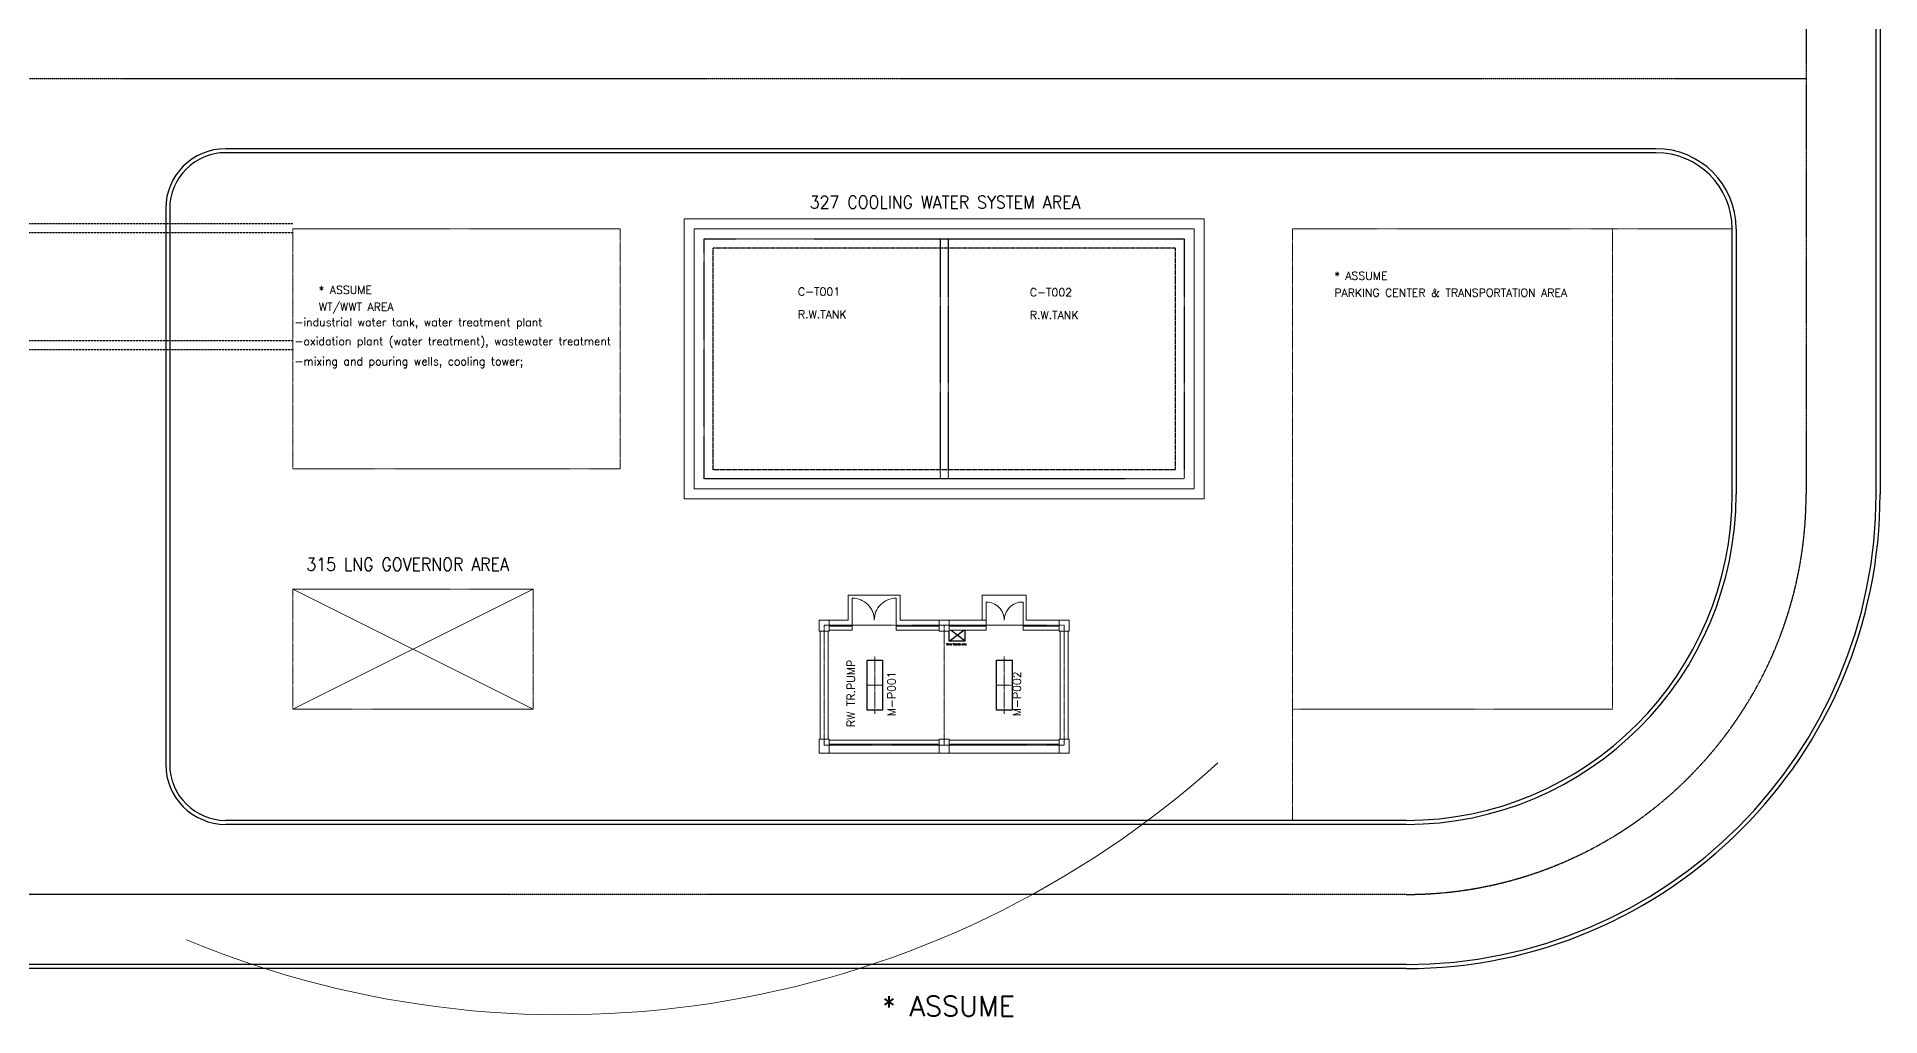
# Model space of a CAD drawing. Extents: x -59767 to 1106559, y -1290 to 1129522.
# Drawn here: x 642158 to 734314, y 817541 to 866464 of the extents above; entities that cross this region are included whole.
import ezdxf
from ezdxf.enums import TextEntityAlignment as Align

# ---------------------------------------------------------------- set-up
doc = ezdxf.new("R2010")
doc.units = 0
for name, pattern in [('CENTER', [2, 1.25, -0.25, 0.25, -0.25]), ('HID', [3, 2, -1]), ('HIDDEN', [0.375, 0.25, -0.125]), ('MAT2', [15, 5, -1, 1, -1, 1, -1, 5]), ('PHANTOM', [2.5, 1.25, -0.25, 0.25, -0.25, 0.25, -0.25])]:
    doc.linetypes.add(name, pattern=pattern)
doc.layers.get('0').update_dxf_attribs({"linetype": 'CONTINUOUS', "lineweight": 9})
for name, color, linetype, lineweight in [('CEN', 1, 'CENTER', 5), ('TEXT', 3, 'CONTINUOUS', 9), ('WALL', 7, 'CONTINUOUS', 9), ('WALL_200', 3, 'CONTINUOUS', 9), ('가는선', 1, 'CONTINUOUS', 9), ('가상선', 252, 'PHANTOM', 9), ('중간선', 5, 'CONTINUOUS', 9), ('치수선', 6, 'CONTINUOUS', 9)]:
    doc.layers.add(name, color=color, linetype=linetype, lineweight=lineweight)
for name, color, linetype in [('CY', 4, 'CONTINUOUS'), ('EQ', 253, 'CONTINUOUS'), ('MARK', 2, 'MAT2'), ('TEXT3', 3, 'CONTINUOUS'), ('Y', 2, 'CONTINUOUS')]:
    doc.layers.add(name, color=color, linetype=linetype)
doc.styles.add('ROMANS', font='romans.shx', dxfattribs={"bigfont": 'whgtxt.shx'})
doc.styles.add('SIM', font='SIMPLEX', dxfattribs={"width": 0.85, "bigfont": 'HS'})
doc.styles.get("Standard").update_dxf_attribs({"font": 'romans.shx', "bigfont": 'whtgtxt.shx'})

msp = doc.modelspace()

# ---------------------------------------------------------------- linework, layer by layer
at = {"color": 8, "linetype": 'CENTER'}
msp.add_line((687526.1, 831076.6), (687526.1, 837076.6), dxfattribs=at)
at = {"color": 8}
msp.add_line((693776.1, 831376.6), (693676.1, 831376.6), dxfattribs=at)
at = {"layer": 'CEN'}
msp.add_lwpolyline([(681526.1, 837076.6), (693526.1, 837076.6), (693526.1, 831076.6), (681526.1, 831076.6)], close=True, dxfattribs=at)
at = {"layer": 'CY', "color": 1, "linetype": 'CENTER', "ltscale": 10}
for p, q in [((730613.9, 935227.8), (730613.9, 843619.8)), ((503763.9, 864377.8), (730613.9, 864377.8)), ((710613.9, 823619.8), (613989.7, 823619.8))]:
    msp.add_line(p, q, dxfattribs=at)
at = {"layer": 'CY'}
for p, q in [((734113.9, 843619.8), (734113.9, 887777.8)), ((734313.9, 887777.8), (734313.9, 843619.8)), ((723113.9, 860877.8), (651599.9, 860877.8)), ((723113.9, 860677.8), (651599.9, 860677.8)), ((648599.9, 857877.8), (648599.9, 830119.8)), ((648799.9, 857877.8), (648799.9, 830119.8)), ((726913.9, 843619.8), (726913.9, 856877.8)), ((727113.9, 856877.8), (727113.9, 843619.8)), ((710613.9, 827319.8), (651599.9, 827319.8)), ((710613.9, 827119.8), (651599.9, 827119.8)), ((710613.9, 820119.8), (613989.7, 820119.8)), ((710613.9, 819919.8), (613989.7, 819919.8))]:
    msp.add_line(p, q, dxfattribs=at)
for centre, radius, start, end in [((651599.9, 857877.8), 3000, 90, 180), ((723113.9, 856877.8), 4000, 0, 90), ((651599.9, 857877.8), 2800, 90, 180), ((723113.9, 856877.8), 3800, 0, 90), ((710613.9, 843619.8), 23500, 270, 0), ((710613.9, 843619.8), 16500, 270, 0), ((710613.9, 843619.8), 16300, 270, 0), ((710613.9, 843619.8), 23700, 270, 0), ((651599.9, 830119.8), 3000, 180, 270), ((651599.9, 830119.8), 2800, 180, 270)]:
    msp.add_arc(centre, radius, start, end, dxfattribs=at)
at = {"layer": 'CY', "color": 1, "linetype": 'CENTER', "ltscale": 10}
msp.add_arc((710613.9, 843619.8), 20000, 270, 0, dxfattribs=at)
at = {"layer": 'EQ', "color": 6}
for p, q in [((687776.1, 836276.6), (688509.4, 836826.6)), ((687776.1, 836276.6), (687776.1, 836776.6)), ((688576.1, 836276.6), (687876.1, 836801.6)), ((688576.1, 836276.6), (688576.1, 836826.6)), ((688576.1, 836276.6), (687776.1, 836276.6))]:
    msp.add_line(p, q, dxfattribs=at)
for points in [[(684432.2, 835326.6), (684432.2, 832826.6), (683662.2, 832826.6), (683662.2, 835326.6)], [(690911.1, 835326.6), (690911.1, 832826.6), (690141.1, 832826.6), (690141.1, 835326.6)]]:
    msp.add_lwpolyline(points, close=True, dxfattribs=at)
at = {"layer": 'MARK', "color": 6}
for p, q in [((687326.1, 856377.8), (687326.1, 844377.8)), ((687726.1, 856377.8), (687726.1, 844377.8))]:
    msp.add_line(p, q, dxfattribs=at)
msp.add_lwpolyline([(699526.1, 844377.8), (675526.1, 844377.8), (675526.1, 856377.8), (699526.1, 856377.8)], close=True, dxfattribs=at)
at = {"layer": 'MARK', "color": 6, "linetype": 'HID', "ltscale": 20}
msp.add_lwpolyline([(699076.1, 844827.8), (675976.1, 844827.8), (675976.1, 855927.8), (699076.1, 855927.8)], close=True, dxfattribs=at)
at = {"layer": 'WALL', "color": 0, "linetype": 'HIDDEN', "lineweight": 30, "ltscale": 5}
for p, q in [((654963.5, 857127.8), (639913.4, 857127.8)), ((654963.5, 856677.8), (639913.4, 856677.8)), ((654963.5, 851277.8), (632460.3, 851277.8)), ((654963.5, 850827.8), (632460.3, 850827.8))]:
    msp.add_line(p, q, dxfattribs=at)
at = {"layer": 'WALL_200', "ltscale": 0.5}
for p, q in [((682926.1, 836826.6), (682926.1, 838426.6)), ((685126.1, 836826.6), (685126.1, 838426.6)), ((689626.1, 836826.6), (689626.1, 838226.6)), ((691476.1, 836826.6), (691476.1, 838226.6)), ((681776.1, 837026.6), (682926.1, 837026.6)), ((681776.1, 836826.6), (682926.1, 836826.6)), ((685126.1, 837026.6), (687276.1, 837026.6)), ((685126.1, 836826.6), (687276.1, 836826.6)), ((687776.1, 837026.6), (689626.1, 837026.6)), ((687776.1, 836826.6), (689626.1, 836826.6)), ((693276.1, 837026.6), (691476.1, 837026.6)), ((693276.1, 836826.6), (691476.1, 836826.6)), ((681776.1, 831326.6), (687276.1, 831326.6)), ((687776.1, 831326.6), (693276.1, 831326.6)), ((681776.1, 831126.6), (687276.1, 831126.6)), ((687776.1, 831126.6), (693276.1, 831126.6))]:
    msp.add_line(p, q, dxfattribs=at)
for points in [[(682926.1, 838426.6, -0.0984914), (683347, 838342.9, -0.0984914), (683703.9, 838104.4, -0.0984914), (683942.4, 837747.6, -0.0984914), (684026.1, 837326.6, -0.0984914)], [(685126.1, 838426.6, 0.0984914), (684705.1, 838342.9, 0.0984914), (684348.3, 838104.4, 0.0984914), (684109.8, 837747.6, 0.0984914), (684026.1, 837326.6, 0.0984914)], [(689626.1, 838226.6, -0.0984914), (689970.5, 838158.1, -0.0984914), (690262.5, 837963, -0.0984914), (690457.6, 837671, -0.0984914), (690526.1, 837326.6, -0.0984914)], [(691476.1, 838225.2, 0.1125424), (691081.7, 838158.1, 0.0984914), (690789.7, 837963, 0.0984914), (690594.6, 837671, 0.0984914), (690526.1, 837326.6, 0.0984914)]]:
    msp.add_lwpolyline(points, format="xyb", dxfattribs=at)
at = {"layer": '가는선'}
for p, q in [((654963.5, 838877.8), (666963.5, 832877.8)), ((666963.5, 838877.8), (654963.5, 832877.8))]:
    msp.add_line(p, q, dxfattribs=at)
at = {"layer": '가상선', "color": 2, "lineweight": 9}
for p, q in [((726913.9, 856877.8), (720939.1, 856877.8)), ((704939.1, 832877.8), (704939.1, 827319.8))]:
    msp.add_line(p, q, dxfattribs=at)
for points in [[(671313.4, 844877.8), (654963.5, 844877.8), (654963.5, 856877.8), (671313.4, 856877.8)], [(720939.1, 856877.8), (704939.1, 856877.8), (704939.1, 832877.8), (720939.1, 832877.8)], [(666963.5, 832877.8), (654963.5, 832877.8), (654963.5, 838877.8), (666963.5, 838877.8)]]:
    msp.add_lwpolyline(points, close=True, dxfattribs=at)
at = {"layer": '중간선', "color": 2}
for p, q in [((682726.1, 837326.6), (682726.1, 838576.6)), ((682726.1, 838576.6), (685326.1, 838576.6)), ((685326.1, 837326.6), (685326.1, 838576.6)), ((689426.1, 837326.6), (689426.1, 838576.6)), ((689426.1, 838576.6), (691626.1, 838576.6)), ((691626.1, 837326.6), (691626.1, 838576.6)), ((681276.1, 837326.6), (682726.1, 837326.6)), ((681276.1, 836776.6), (681276.1, 837326.6)), ((681276.1, 836776.6), (681776.1, 836776.6)), ((681326.1, 831376.6), (681326.1, 836776.6)), ((681726.1, 831376.6), (681726.1, 836776.6)), ((681776.1, 837326.6), (681776.1, 836776.6)), ((685326.1, 837326.6), (689626.1, 837326.6)), ((687276.1, 836776.6), (687276.1, 837326.6)), ((687276.1, 836776.6), (687776.1, 836776.6)), ((687776.1, 837326.6), (687776.1, 836776.6)), ((691626.1, 837326.6), (693776.1, 837326.6)), ((693276.1, 836776.6), (693276.1, 837326.6)), ((693276.1, 836776.6), (693776.1, 836776.6)), ((693326.1, 831376.6), (693326.1, 836776.6)), ((693726.1, 831376.6), (693726.1, 836776.6)), ((693776.1, 837326.6), (693776.1, 836776.6)), ((681276.1, 831376.6), (681776.1, 831376.6)), ((681276.1, 831376.6), (681276.1, 830676.6)), ((681776.1, 830676.6), (681776.1, 831376.6)), ((687276.1, 831376.6), (687776.1, 831376.6)), ((687276.1, 831376.6), (687276.1, 830676.6)), ((687776.1, 831376.6), (687776.1, 830676.6)), ((693276.1, 831376.6), (693776.1, 831376.6)), ((693276.1, 831376.6), (693276.1, 830676.6)), ((693776.1, 830676.6), (693776.1, 831376.6)), ((681276.1, 830676.6), (693776.1, 830676.6))]:
    msp.add_line(p, q, dxfattribs=at)
for points in [[(700526.1, 843377.8), (674526.1, 843377.8), (674526.1, 857377.8), (700526.1, 857377.8)], [(700026.1, 843877.8), (675026.1, 843877.8), (675026.1, 856877.8), (700026.1, 856877.8)]]:
    msp.add_lwpolyline(points, close=True, dxfattribs=at)
msp.add_arc((668415.4, 866626.5), 49016.9, 247.48433, 311.97727, dxfattribs=at)
at = {"layer": '치수선', "linetype": 'CENTER'}
for p, q in [((684047.2, 835511.6), (684047.2, 832641.7)), ((690526.1, 835511.6), (690526.1, 832641.7)), ((683634.7, 834076.6), (684459.7, 834076.6)), ((690113.6, 834076.6), (690938.6, 834076.6))]:
    msp.add_line(p, q, dxfattribs=at)

# ---------------------------------------------------------------- texts
at = {"layer": 'TEXT', "lineweight": 9}
for s, p in [('* ASSUME', (707026.5, 854211.6)), ('* ASSUME', (656256.9, 853502.9)), ('C-T001', (680209.4, 853415.6)), ('C-T002', (691804.1, 853383.4)), ('PARKING CENTER & TRANSPORTATION AREA', (707026.5, 853363.5)), ('WT/WWT AREA ', (656256.9, 852654.8)), ('R.W.TANK', (680209.4, 852280.4)), ('R.W.TANK', (691804.1, 852248.1)), ('-industrial water tank, water treatment plant', (655037.2, 851892.4)), ('-oxidation plant (water treatment), wastewater treatment', (655037.2, 850936.5)), ('-mixing and pouring wells, cooling tower;', (655037.2, 849934.3))]:
    msp.add_text(s, height=400, dxfattribs=at).set_placement(p, align=Align.BOTTOM_LEFT)
for s, p in [('RW TR.PUMP', (683178.8, 831981.2)), ('M-P001', (685207.4, 832519.9)), ('M-P002', (691476.8, 832519.9))]:
    msp.add_text(s, height=400, rotation=90, dxfattribs=at).set_placement(p, align=Align.BOTTOM_LEFT)
at = {"layer": 'TEXT'}
msp.add_text('* ASSUME', height=1000, dxfattribs=at).set_placement((687734.2, 818040.7), align=Align.MIDDLE)
at = {"layer": 'TEXT3', "color": 8, "style": 'SIM', "width": 0.8}
msp.add_text('PUMP CONTROL PANEL', height=75, rotation=180, dxfattribs=at).set_placement((688639.1, 836152))
at = {"layer": 'Y', "linetype": 'Continuous', "style": 'ROMANS', "width": 0.9}
for s, p in [('327 COOLING WATER SYSTEM AREA', (687563.8, 858204.6)), ('315 LNG GOVERNOR AREA', (660694.9, 840115))]:
    msp.add_text(s, height=640, dxfattribs=at).set_placement(p, align=Align.MIDDLE)

doc.saveas('drawing.dxf')
